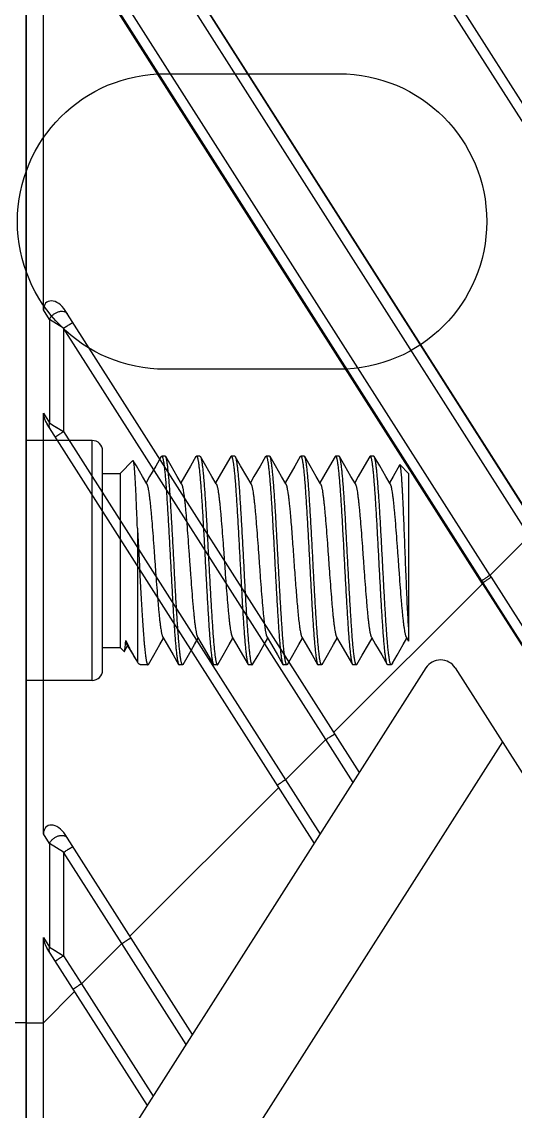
# Model space of a CAD drawing. Header units: millimetres. Extents: x 3299 to 14264, y 1863 to 5555.
# Drawn here: x 11373.75 to 11387.94, y 3146.71 to 3178.05 of the extents above; entities that cross this region are included whole.
import ezdxf

# ---------------------------------------------------------------- set-up
doc = ezdxf.new("R2010")
doc.units = ezdxf.units.MM
doc.layers.add('02___PRT_ALL_AXES', color=7, linetype='Continuous')

# ---------------------------------------------------------------- blocks, each defined once
blk = doc.blocks.new('ERTFHGJ')
at = {"color": 40, "linetype": 'Continuous', "true_color": 0xf8d731}
for p, q in [((8892.957, 3661.52), (8887.957, 3661.52)), ((8887.957, 3653.02), (8892.957, 3653.02))]:
    blk.add_line(p, q, dxfattribs=at)
for centre, start, end in [((8887.957, 3657.27), 90, 270), ((8892.957, 3657.27), 270, 90)]:
    blk.add_arc(centre, 4.25, start, end, dxfattribs=at)
blk = doc.blocks.new('ryfh')
at = {"xscale": -1}
blk.add_blockref('ERTFHGJ', (17197.083, 190.944), dxfattribs=at)
blk = doc.blocks.new('1111')
at = {"color": 7, "linetype": 'Continuous'}
for p, q in [((16002.781, 6714.134), (16002.781, 7051.634)), ((16602.781, 7051.634), (16602.781, 6714.134)), ((16003.381, 6796.953), (16036.269, 6745.33)), ((16003.858, 6796.739), (16021.527, 6769.005)), ((16017.501, 6763.81), (16003.885, 6785.181)), ((16004.125, 6784.771), (16017.483, 6763.803)), ((16003.858, 6784.609), (16017.216, 6763.641)), ((16003.28, 6770.094), (16003.28, 6782.168)), ((16015.907, 6762.216), (16003.365, 6781.903)), ((16003.858, 6781.701), (16016.12, 6762.454)), ((16003.621, 6781.541), (16015.882, 6762.294)), ((16003.455, 6769.819), (16003.28, 6770.094)), ((16012.368, 6756.79), (16003.903, 6770.078)), ((16003.455, 6769.819), (16003.455, 6766.842)), ((16003.858, 6769.567), (16003.455, 6769.819)), ((16011.398, 6757.732), (16003.858, 6769.567)), ((16003.858, 6769.567), (16003.858, 6766.589)), ((16003.28, 6767.116), (16003.455, 6766.842)), ((16003.28, 6755.019), (16003.28, 6767.116)), ((16003.381, 6766.803), (16011.064, 6754.743)), ((16003.455, 6766.842), (16003.553, 6766.78)), ((16003.553, 6766.78), (16003.858, 6766.589)), ((16003.553, 6766.78), (16003.615, 6766.741)), ((16003.615, 6766.741), (16003.687, 6766.696)), ((16003.687, 6766.696), (16003.769, 6766.645)), ((16003.769, 6766.645), (16003.858, 6766.589)), ((16003.858, 6766.589), (16010.239, 6756.573)), ((16604.681, 6759.434), (16604.681, 6766.334)), ((16604.981, 6759.734), (16604.981, 6766.034)), ((16605.854, 6765.757), (16605.481, 6765.384)), ((16605.864, 6765.753), (16605.854, 6765.757)), ((16605.951, 6765.603), (16605.864, 6765.753)), ((16606.666, 6765.871), (16606.508, 6765.598)), ((16606.666, 6765.871), (16606.681, 6765.884)), ((16606.781, 6765.884), (16606.681, 6765.884)), ((16606.796, 6765.871), (16606.781, 6765.884)), ((16606.951, 6765.603), (16606.796, 6765.871)), ((16607.666, 6765.871), (16607.508, 6765.598)), ((16607.666, 6765.871), (16607.681, 6765.884)), ((16607.781, 6765.884), (16607.681, 6765.884)), ((16607.781, 6765.884), (16607.796, 6765.871)), ((16607.951, 6765.603), (16607.796, 6765.871)), ((16608.666, 6765.871), (16608.508, 6765.598)), ((16608.666, 6765.871), (16608.681, 6765.884)), ((16608.781, 6765.884), (16608.681, 6765.884)), ((16608.781, 6765.884), (16608.796, 6765.871)), ((16608.951, 6765.603), (16608.796, 6765.871)), ((16609.666, 6765.871), (16609.508, 6765.598)), ((16609.666, 6765.871), (16609.681, 6765.884)), ((16609.781, 6765.884), (16609.681, 6765.884)), ((16609.796, 6765.871), (16609.781, 6765.884)), ((16609.951, 6765.603), (16609.796, 6765.871)), ((16610.666, 6765.871), (16610.508, 6765.598)), ((16610.666, 6765.871), (16610.681, 6765.884)), ((16610.781, 6765.884), (16610.681, 6765.884)), ((16610.796, 6765.871), (16610.781, 6765.884)), ((16610.951, 6765.603), (16610.796, 6765.871)), ((16611.666, 6765.871), (16611.508, 6765.598)), ((16611.666, 6765.871), (16611.681, 6765.884)), ((16611.781, 6765.884), (16611.681, 6765.884)), ((16611.796, 6765.871), (16611.781, 6765.884)), ((16611.951, 6765.603), (16611.796, 6765.871)), ((16612.666, 6765.871), (16612.508, 6765.598)), ((16612.666, 6765.871), (16612.681, 6765.884)), ((16612.781, 6765.884), (16612.681, 6765.884)), ((16612.796, 6765.871), (16612.781, 6765.884)), ((16612.951, 6765.603), (16612.796, 6765.871)), ((16613.525, 6765.626), (16613.334, 6765.298)), ((16613.781, 6765.384), (16613.535, 6765.63)), ((16605.481, 6765.384), (16605.481, 6760.384)), ((16606.125, 6765.303), (16605.951, 6765.603)), ((16606.251, 6765.087), (16606.125, 6765.303)), ((16606.334, 6765.298), (16606.231, 6765.121)), ((16606.508, 6765.598), (16606.334, 6765.298)), ((16607.125, 6765.303), (16606.951, 6765.603)), ((16607.251, 6765.087), (16607.125, 6765.303)), ((16607.334, 6765.298), (16607.231, 6765.121)), ((16607.508, 6765.598), (16607.334, 6765.298)), ((16608.125, 6765.303), (16607.951, 6765.603)), ((16608.251, 6765.087), (16608.125, 6765.303)), ((16608.334, 6765.298), (16608.231, 6765.121)), ((16608.508, 6765.598), (16608.334, 6765.298)), ((16609.125, 6765.303), (16608.951, 6765.603)), ((16609.251, 6765.087), (16609.125, 6765.303)), ((16609.334, 6765.298), (16609.231, 6765.121)), ((16609.508, 6765.598), (16609.334, 6765.298)), ((16610.125, 6765.303), (16609.951, 6765.603)), ((16610.251, 6765.087), (16610.125, 6765.303)), ((16610.334, 6765.298), (16610.231, 6765.121)), ((16610.508, 6765.598), (16610.334, 6765.298)), ((16611.125, 6765.303), (16610.951, 6765.603)), ((16611.251, 6765.087), (16611.125, 6765.303)), ((16611.334, 6765.298), (16611.231, 6765.121)), ((16611.508, 6765.598), (16611.334, 6765.298)), ((16612.125, 6765.303), (16611.951, 6765.603)), ((16612.251, 6765.087), (16612.125, 6765.303)), ((16612.334, 6765.298), (16612.231, 6765.121)), ((16612.508, 6765.598), (16612.334, 6765.298)), ((16613.125, 6765.303), (16612.951, 6765.603)), ((16613.251, 6765.087), (16613.125, 6765.303)), ((16613.334, 6765.298), (16613.231, 6765.121)), ((16613.781, 6765.384), (16613.781, 6760.56)), ((16605.981, 6763.811), (16605.981, 6759.958)), ((16016.12, 6762.454), (16017.252, 6763.586)), ((16011.634, 6757.943), (16015.907, 6762.216)), ((16015.882, 6762.294), (16015.918, 6762.239)), ((16015.918, 6762.239), (16015.907, 6762.216)), ((16015.907, 6762.216), (16031.514, 6737.718)), ((16015.918, 6762.239), (16019.571, 6756.504)), ((16015.918, 6762.239), (16031.534, 6737.726)), ((16016.12, 6762.454), (16016.155, 6762.399)), ((16016.155, 6762.399), (16031.443, 6738.405)), ((16016.155, 6762.399), (16019.743, 6756.768)), ((16606.625, 6760.464), (16606.731, 6760.646)), ((16606.711, 6760.68), (16606.834, 6760.469)), ((16607.625, 6760.464), (16607.731, 6760.646)), ((16607.711, 6760.68), (16607.834, 6760.469)), ((16608.625, 6760.464), (16608.731, 6760.646)), ((16608.711, 6760.68), (16608.834, 6760.469)), ((16609.625, 6760.464), (16609.731, 6760.646)), ((16609.711, 6760.68), (16609.834, 6760.469)), ((16610.625, 6760.464), (16610.731, 6760.646)), ((16610.711, 6760.68), (16610.834, 6760.469)), ((16611.625, 6760.464), (16611.731, 6760.646)), ((16611.711, 6760.68), (16611.834, 6760.469)), ((16612.625, 6760.464), (16612.731, 6760.646)), ((16612.711, 6760.68), (16612.834, 6760.469)), ((16613.625, 6760.464), (16613.731, 6760.646)), ((16613.711, 6760.68), (16613.781, 6760.56)), ((16605.598, 6760.266), (16605.481, 6760.384)), ((16605.607, 6760.27), (16605.662, 6760.363)), ((16605.662, 6760.363), (16605.698, 6760.426)), ((16605.682, 6760.453), (16605.807, 6760.246)), ((16606.451, 6760.164), (16606.625, 6760.464)), ((16606.834, 6760.469), (16607.008, 6760.169)), ((16607.451, 6760.164), (16607.625, 6760.464)), ((16607.834, 6760.469), (16608.008, 6760.169)), ((16608.451, 6760.164), (16608.625, 6760.464)), ((16608.834, 6760.469), (16609.008, 6760.169)), ((16609.451, 6760.164), (16609.625, 6760.464)), ((16609.834, 6760.469), (16610.008, 6760.169)), ((16610.451, 6760.164), (16610.625, 6760.464)), ((16610.834, 6760.469), (16611.008, 6760.169)), ((16611.451, 6760.164), (16611.625, 6760.464)), ((16611.834, 6760.469), (16612.008, 6760.169)), ((16612.451, 6760.164), (16612.625, 6760.464)), ((16612.834, 6760.469), (16613.008, 6760.169)), ((16613.451, 6760.164), (16613.625, 6760.464)), ((16605.598, 6760.266), (16605.607, 6760.27)), ((16605.807, 6760.246), (16605.933, 6760.036)), ((16605.933, 6760.036), (16605.981, 6759.958)), ((16606.296, 6759.896), (16606.451, 6760.164)), ((16607.008, 6760.169), (16607.166, 6759.896)), ((16607.296, 6759.896), (16607.451, 6760.164)), ((16608.008, 6760.169), (16608.166, 6759.896)), ((16608.296, 6759.896), (16608.451, 6760.164)), ((16609.008, 6760.169), (16609.166, 6759.896)), ((16609.296, 6759.896), (16609.451, 6760.164)), ((16610.008, 6760.169), (16610.166, 6759.896)), ((16610.296, 6759.896), (16610.451, 6760.164)), ((16611.008, 6760.169), (16611.166, 6759.896)), ((16611.296, 6759.896), (16611.451, 6760.164)), ((16612.008, 6760.169), (16612.166, 6759.896)), ((16612.296, 6759.896), (16612.451, 6760.164)), ((16613.008, 6760.169), (16613.166, 6759.896)), ((16613.316, 6759.931), (16613.451, 6760.164)), ((16014.281, 6759.792), (16005.058, 6745.316)), ((16015.124, 6759.792), (16035.281, 6728.153)), ((16606.281, 6759.884), (16606.296, 6759.896)), ((16607.166, 6759.896), (16607.181, 6759.884)), ((16607.281, 6759.884), (16607.181, 6759.884)), ((16607.296, 6759.896), (16607.281, 6759.884)), ((16608.166, 6759.896), (16608.181, 6759.884)), ((16608.281, 6759.884), (16608.181, 6759.884)), ((16608.296, 6759.896), (16608.281, 6759.884)), ((16609.166, 6759.896), (16609.181, 6759.884)), ((16609.281, 6759.884), (16609.181, 6759.884)), ((16609.296, 6759.896), (16609.281, 6759.884)), ((16610.166, 6759.896), (16610.181, 6759.884)), ((16610.281, 6759.884), (16610.181, 6759.884)), ((16610.296, 6759.896), (16610.281, 6759.884)), ((16611.166, 6759.896), (16611.181, 6759.884)), ((16611.281, 6759.884), (16611.181, 6759.884)), ((16611.296, 6759.896), (16611.281, 6759.884)), ((16612.166, 6759.896), (16612.181, 6759.884)), ((16612.281, 6759.884), (16612.181, 6759.884)), ((16612.296, 6759.896), (16612.281, 6759.884)), ((16613.181, 6759.884), (16613.166, 6759.896)), ((16613.316, 6759.931), (16613.281, 6759.884)), ((16016.481, 6757.663), (16006.977, 6742.745)), ((16010.239, 6756.573), (16011.398, 6757.732)), ((16012.183, 6756.499), (16011.398, 6757.732)), ((16010.239, 6756.573), (16011.234, 6755.01)), ((16005.767, 6752.076), (16010.041, 6756.349)), ((16003.455, 6754.744), (16003.28, 6755.019)), ((16007.566, 6749.252), (16003.903, 6755.003)), ((16003.455, 6754.744), (16003.455, 6751.766)), ((16003.858, 6754.491), (16003.455, 6754.744)), ((16005.531, 6751.865), (16003.858, 6754.491)), ((16003.858, 6754.491), (16003.858, 6751.513)), ((16003.28, 6752.041), (16003.455, 6751.766)), ((16003.28, 6749.589), (16003.28, 6752.041)), ((16004.372, 6750.706), (16005.531, 6751.865)), ((16007.381, 6748.962), (16005.531, 6751.865)), ((16003.381, 6751.727), (16006.262, 6747.205)), ((16003.455, 6751.766), (16003.553, 6751.705)), ((16003.553, 6751.705), (16003.858, 6751.513)), ((16003.553, 6751.705), (16003.615, 6751.666)), ((16003.615, 6751.666), (16003.687, 6751.621)), ((16003.687, 6751.621), (16003.769, 6751.569)), ((16003.769, 6751.569), (16003.858, 6751.513)), ((16003.858, 6751.513), (16004.372, 6750.706)), ((16004.372, 6750.706), (16006.433, 6747.473)), ((16003.28, 6749.589), (16004.174, 6750.483)), ((16002.781, 6749.589), (16003.28, 6749.589)), ((16003.286, 6739.934), (16003.28, 6749.589)), ((16602.781, 6749.589), (16602.282, 6749.589))]:
    blk.add_line(p, q, dxfattribs=at)
for centre, radius, start, end in [((16604.681, 6766.034), 0.3, 0, 90), ((16014.703, 6759.524), 0.5, 32.5, 147.5), ((16604.681, 6759.734), 0.3, 270, 0)]:
    blk.add_arc(centre, radius, start, end, dxfattribs=at)
for centre, start_param, end_param in [((16003.642, 6769.929), -1.624536, 0.752228), ((16003.642, 6766.951), 0.752228, 1.517057), ((16003.642, 6754.854), -1.624536, 0.752228), ((16003.642, 6751.876), 0.752228, 1.517057)]:
    blk.add_ellipse(centre, major_axis=(-0.264, 0.384), ratio=0.642651, start_param=start_param, end_param=end_param, dxfattribs=at)
for points, knots in [([(16003.455, 6769.819), (16003.466, 6769.844), (16003.494, 6769.891), (16003.553, 6769.953), (16003.625, 6770.003), (16003.692, 6770.032), (16003.747, 6770.047), (16003.799, 6770.054), (16003.849, 6770.052), (16003.894, 6770.038), (16003.923, 6770.024), (16003.947, 6770.005), (16003.96, 6769.989), (16003.965, 6769.981)], [0, 0, 0, 0, 0.126758, 0.264209, 0.406553, 0.546898, 0.614349, 0.679007, 0.797934, 0.852288, 0.903522, 0.952419, 1, 1, 1, 1]), ([(16003.858, 6769.567), (16003.875, 6769.577), (16003.908, 6769.599), (16003.95, 6769.624), (16003.982, 6769.644), (16004.004, 6769.658), (16004.025, 6769.671), (16004.044, 6769.683), (16004.062, 6769.693), (16004.078, 6769.703), (16004.092, 6769.711), (16004.103, 6769.717), (16004.111, 6769.721), (16004.117, 6769.724), (16004.12, 6769.726), (16004.122, 6769.727), (16004.124, 6769.728), (16004.125, 6769.728), (16004.126, 6769.728), (16004.126, 6769.728)], [0, 0, 0, 0, 0.192507, 0.378902, 0.467383, 0.551547, 0.630534, 0.703523, 0.769793, 0.828658, 0.879541, 0.921915, 0.955367, 0.968646, 0.979578, 0.988145, 0.994348, 0.998221, 1, 1, 1, 1]), ([(16003.455, 6766.842), (16003.449, 6766.827), (16003.44, 6766.799), (16003.436, 6766.756), (16003.441, 6766.715), (16003.452, 6766.691), (16003.459, 6766.68)], [0, 0, 0, 0, 0.277177, 0.533061, 0.771506, 1, 1, 1, 1]), ([(16003.858, 6766.589), (16003.842, 6766.579), (16003.811, 6766.559), (16003.766, 6766.529), (16003.731, 6766.506), (16003.705, 6766.489), (16003.688, 6766.477), (16003.673, 6766.467), (16003.659, 6766.457), (16003.647, 6766.449), (16003.637, 6766.442), (16003.631, 6766.437), (16003.626, 6766.434), (16003.624, 6766.432), (16003.622, 6766.43), (16003.621, 6766.429), (16003.62, 6766.428), (16003.62, 6766.428), (16003.62, 6766.427)], [0, 0, 0, 0, 0.196965, 0.385213, 0.557811, 0.636283, 0.708546, 0.773962, 0.831919, 0.88191, 0.923472, 0.956239, 0.969238, 0.979938, 0.988324, 0.994402, 0.99821, 1, 1, 1, 1]), ([(16605.981, 6763.811), (16605.976, 6763.941), (16605.967, 6764.191), (16605.955, 6764.497), (16605.945, 6764.726), (16605.938, 6764.883), (16605.931, 6765.029), (16605.923, 6765.164), (16605.916, 6765.286), (16605.909, 6765.395), (16605.902, 6765.491), (16605.894, 6765.573), (16605.888, 6765.631), (16605.883, 6765.671), (16605.879, 6765.695), (16605.875, 6765.715), (16605.872, 6765.731), (16605.869, 6765.743), (16605.866, 6765.749), (16605.865, 6765.752), (16605.864, 6765.753)], [0, 0, 0, 0, 0.200269, 0.385828, 0.471817, 0.552686, 0.62801, 0.697369, 0.760387, 0.816722, 0.866055, 0.908122, 0.942683, 0.957091, 0.969561, 0.980083, 0.988649, 0.99527, 0.997866, 1, 1, 1, 1]), ([(16606.681, 6765.884), (16606.682, 6765.884), (16606.685, 6765.883), (16606.689, 6765.88), (16606.693, 6765.876), (16606.697, 6765.87), (16606.7, 6765.862), (16606.704, 6765.853), (16606.708, 6765.842), (16606.713, 6765.824), (16606.72, 6765.797), (16606.727, 6765.76), (16606.735, 6765.716), (16606.742, 6765.666), (16606.75, 6765.61), (16606.757, 6765.547), (16606.765, 6765.479), (16606.775, 6765.376), (16606.788, 6765.233), (16606.803, 6765.047), (16606.818, 6764.84), (16606.833, 6764.616), (16606.848, 6764.376), (16606.863, 6764.123), (16606.878, 6763.858), (16606.899, 6763.489), (16606.924, 6763.019), (16606.954, 6762.456), (16606.979, 6761.993), (16606.999, 6761.635), (16607.014, 6761.382), (16607.029, 6761.143), (16607.044, 6760.919), (16607.059, 6760.713), (16607.075, 6760.527), (16607.089, 6760.363), (16607.102, 6760.24), (16607.113, 6760.153), (16607.12, 6760.097), (16607.128, 6760.048), (16607.136, 6760.004), (16607.143, 6759.968), (16607.15, 6759.938), (16607.157, 6759.917), (16607.162, 6759.904), (16607.165, 6759.899), (16607.166, 6759.896)], [0, 0, 0, 0, 0.000645, 0.001404, 0.002351, 0.003524, 0.004942, 0.006617, 0.008553, 0.010755, 0.015963, 0.022244, 0.029591, 0.037991, 0.047433, 0.057897, 0.069357, 0.081791, 0.109473, 0.140693, 0.175175, 0.212608, 0.252656, 0.294956, 0.339126, 0.384767, 0.478801, 0.573661, 0.66592, 0.710026, 0.752246, 0.792201, 0.829527, 0.863891, 0.894981, 0.922522, 0.946268, 0.956654, 0.966017, 0.974338, 0.981603, 0.987803, 0.992929, 0.996986, 0.99862, 1, 1, 1, 1]), ([(16607.281, 6759.884), (16607.28, 6759.884), (16607.277, 6759.884), (16607.273, 6759.887), (16607.269, 6759.892), (16607.266, 6759.898), (16607.262, 6759.905), (16607.258, 6759.915), (16607.254, 6759.926), (16607.249, 6759.944), (16607.242, 6759.97), (16607.235, 6760.008), (16607.227, 6760.051), (16607.22, 6760.101), (16607.212, 6760.157), (16607.205, 6760.22), (16607.197, 6760.288), (16607.187, 6760.391), (16607.174, 6760.534), (16607.159, 6760.721), (16607.144, 6760.927), (16607.129, 6761.151), (16607.114, 6761.391), (16607.099, 6761.645), (16607.084, 6761.909), (16607.063, 6762.278), (16607.038, 6762.748), (16607.008, 6763.311), (16606.983, 6763.775), (16606.963, 6764.132), (16606.948, 6764.385), (16606.933, 6764.625), (16606.918, 6764.848), (16606.903, 6765.054), (16606.888, 6765.24), (16606.873, 6765.405), (16606.86, 6765.528), (16606.849, 6765.614), (16606.842, 6765.67), (16606.834, 6765.72), (16606.827, 6765.763), (16606.819, 6765.799), (16606.812, 6765.829), (16606.805, 6765.85), (16606.8, 6765.863), (16606.797, 6765.869), (16606.796, 6765.871)], [0, 0, 0, 0, 0.000645, 0.001404, 0.002351, 0.003524, 0.004942, 0.006617, 0.008553, 0.010755, 0.015963, 0.022244, 0.029591, 0.037991, 0.047433, 0.057897, 0.069357, 0.081791, 0.109473, 0.140693, 0.175175, 0.212608, 0.252656, 0.294956, 0.339126, 0.384767, 0.478801, 0.573661, 0.66592, 0.710026, 0.752247, 0.792201, 0.829527, 0.863891, 0.894981, 0.922522, 0.946268, 0.956654, 0.966017, 0.974338, 0.981603, 0.987803, 0.992929, 0.996986, 0.99862, 1, 1, 1, 1]), ([(16607.681, 6765.884), (16607.682, 6765.884), (16607.685, 6765.883), (16607.689, 6765.88), (16607.693, 6765.876), (16607.697, 6765.87), (16607.7, 6765.862), (16607.704, 6765.853), (16607.708, 6765.842), (16607.713, 6765.824), (16607.72, 6765.797), (16607.727, 6765.76), (16607.735, 6765.716), (16607.742, 6765.666), (16607.75, 6765.61), (16607.757, 6765.547), (16607.765, 6765.479), (16607.775, 6765.376), (16607.788, 6765.233), (16607.803, 6765.047), (16607.818, 6764.84), (16607.833, 6764.616), (16607.848, 6764.376), (16607.863, 6764.123), (16607.878, 6763.858), (16607.899, 6763.489), (16607.924, 6763.019), (16607.954, 6762.456), (16607.979, 6761.993), (16607.999, 6761.635), (16608.014, 6761.382), (16608.029, 6761.143), (16608.044, 6760.919), (16608.059, 6760.713), (16608.075, 6760.527), (16608.089, 6760.363), (16608.102, 6760.24), (16608.113, 6760.153), (16608.12, 6760.097), (16608.128, 6760.048), (16608.136, 6760.004), (16608.143, 6759.968), (16608.15, 6759.938), (16608.157, 6759.917), (16608.162, 6759.904), (16608.165, 6759.899), (16608.166, 6759.896)], [0, 0, 0, 0, 0.000645, 0.001404, 0.002351, 0.003524, 0.004942, 0.006617, 0.008553, 0.010755, 0.015963, 0.022244, 0.029591, 0.037991, 0.047433, 0.057897, 0.069357, 0.081791, 0.109473, 0.140693, 0.175175, 0.212608, 0.252656, 0.294956, 0.339126, 0.384767, 0.478801, 0.573661, 0.66592, 0.710026, 0.752246, 0.792201, 0.829527, 0.863891, 0.894981, 0.922522, 0.946268, 0.956654, 0.966017, 0.974338, 0.981603, 0.987803, 0.992929, 0.996986, 0.99862, 1, 1, 1, 1]), ([(16607.796, 6765.871), (16607.797, 6765.869), (16607.8, 6765.863), (16607.805, 6765.85), (16607.812, 6765.829), (16607.819, 6765.799), (16607.827, 6765.763), (16607.834, 6765.72), (16607.842, 6765.67), (16607.849, 6765.614), (16607.86, 6765.528), (16607.873, 6765.405), (16607.888, 6765.24), (16607.903, 6765.054), (16607.918, 6764.848), (16607.933, 6764.625), (16607.948, 6764.385), (16607.963, 6764.132), (16607.983, 6763.775), (16608.008, 6763.311), (16608.038, 6762.748), (16608.063, 6762.278), (16608.084, 6761.909), (16608.099, 6761.645), (16608.114, 6761.391), (16608.129, 6761.151), (16608.144, 6760.927), (16608.159, 6760.721), (16608.174, 6760.534), (16608.187, 6760.391), (16608.197, 6760.288), (16608.205, 6760.22), (16608.212, 6760.157), (16608.22, 6760.101), (16608.227, 6760.051), (16608.235, 6760.008), (16608.242, 6759.97), (16608.249, 6759.944), (16608.254, 6759.926), (16608.258, 6759.915), (16608.262, 6759.905), (16608.266, 6759.898), (16608.269, 6759.892), (16608.273, 6759.887), (16608.277, 6759.884), (16608.28, 6759.884), (16608.281, 6759.884)], [0, 0, 0, 0, 0.00138, 0.003014, 0.007071, 0.012197, 0.018397, 0.025662, 0.033983, 0.043346, 0.053732, 0.077478, 0.105019, 0.136109, 0.170473, 0.207799, 0.247753, 0.289974, 0.33408, 0.426339, 0.521199, 0.615233, 0.660874, 0.705044, 0.747344, 0.787392, 0.824825, 0.859307, 0.890527, 0.918209, 0.930643, 0.942103, 0.952567, 0.962009, 0.970409, 0.977756, 0.984037, 0.989245, 0.991447, 0.993383, 0.995058, 0.996476, 0.997649, 0.998596, 0.999355, 1, 1, 1, 1]), ([(16608.681, 6765.884), (16608.682, 6765.884), (16608.685, 6765.883), (16608.689, 6765.88), (16608.693, 6765.876), (16608.697, 6765.87), (16608.7, 6765.862), (16608.704, 6765.853), (16608.708, 6765.842), (16608.713, 6765.824), (16608.72, 6765.797), (16608.727, 6765.76), (16608.735, 6765.716), (16608.742, 6765.666), (16608.75, 6765.61), (16608.757, 6765.547), (16608.765, 6765.479), (16608.775, 6765.376), (16608.788, 6765.233), (16608.803, 6765.047), (16608.818, 6764.84), (16608.833, 6764.616), (16608.848, 6764.376), (16608.863, 6764.123), (16608.878, 6763.858), (16608.899, 6763.489), (16608.924, 6763.019), (16608.954, 6762.456), (16608.979, 6761.993), (16608.999, 6761.635), (16609.014, 6761.382), (16609.029, 6761.143), (16609.044, 6760.919), (16609.059, 6760.713), (16609.075, 6760.527), (16609.089, 6760.363), (16609.102, 6760.24), (16609.113, 6760.153), (16609.12, 6760.097), (16609.128, 6760.048), (16609.136, 6760.004), (16609.143, 6759.968), (16609.15, 6759.938), (16609.157, 6759.917), (16609.162, 6759.904), (16609.165, 6759.899), (16609.166, 6759.896)], [0, 0, 0, 0, 0.000645, 0.001404, 0.002351, 0.003524, 0.004942, 0.006617, 0.008553, 0.010755, 0.015963, 0.022244, 0.029591, 0.037991, 0.047433, 0.057897, 0.069357, 0.081791, 0.109473, 0.140693, 0.175175, 0.212608, 0.252656, 0.294956, 0.339126, 0.384767, 0.478801, 0.573661, 0.66592, 0.710026, 0.752246, 0.792201, 0.829527, 0.863891, 0.894981, 0.922522, 0.946268, 0.956654, 0.966017, 0.974338, 0.981603, 0.987803, 0.992929, 0.996986, 0.99862, 1, 1, 1, 1]), ([(16608.796, 6765.871), (16608.797, 6765.869), (16608.8, 6765.863), (16608.805, 6765.85), (16608.812, 6765.829), (16608.819, 6765.799), (16608.827, 6765.763), (16608.834, 6765.72), (16608.842, 6765.67), (16608.849, 6765.614), (16608.86, 6765.528), (16608.873, 6765.405), (16608.888, 6765.24), (16608.903, 6765.054), (16608.918, 6764.848), (16608.933, 6764.625), (16608.948, 6764.385), (16608.963, 6764.132), (16608.983, 6763.775), (16609.008, 6763.311), (16609.038, 6762.748), (16609.063, 6762.278), (16609.084, 6761.909), (16609.099, 6761.645), (16609.114, 6761.391), (16609.129, 6761.151), (16609.144, 6760.927), (16609.159, 6760.721), (16609.174, 6760.534), (16609.187, 6760.391), (16609.197, 6760.288), (16609.205, 6760.22), (16609.212, 6760.157), (16609.22, 6760.101), (16609.227, 6760.051), (16609.235, 6760.008), (16609.242, 6759.97), (16609.249, 6759.944), (16609.254, 6759.926), (16609.258, 6759.915), (16609.262, 6759.905), (16609.266, 6759.898), (16609.269, 6759.892), (16609.273, 6759.887), (16609.277, 6759.884), (16609.28, 6759.884), (16609.281, 6759.884)], [0, 0, 0, 0, 0.00138, 0.003014, 0.007071, 0.012197, 0.018397, 0.025662, 0.033983, 0.043346, 0.053732, 0.077478, 0.105019, 0.136109, 0.170473, 0.207799, 0.247753, 0.289974, 0.33408, 0.426339, 0.521199, 0.615233, 0.660874, 0.705044, 0.747344, 0.787392, 0.824825, 0.859307, 0.890527, 0.918209, 0.930643, 0.942103, 0.952567, 0.962009, 0.970409, 0.977756, 0.984037, 0.989245, 0.991447, 0.993383, 0.995058, 0.996476, 0.997649, 0.998596, 0.999355, 1, 1, 1, 1]), ([(16609.681, 6765.884), (16609.682, 6765.884), (16609.685, 6765.883), (16609.689, 6765.88), (16609.693, 6765.876), (16609.697, 6765.87), (16609.7, 6765.862), (16609.704, 6765.853), (16609.708, 6765.842), (16609.713, 6765.824), (16609.72, 6765.797), (16609.727, 6765.76), (16609.735, 6765.716), (16609.742, 6765.666), (16609.75, 6765.61), (16609.757, 6765.547), (16609.765, 6765.479), (16609.775, 6765.376), (16609.788, 6765.233), (16609.803, 6765.047), (16609.818, 6764.84), (16609.833, 6764.616), (16609.848, 6764.376), (16609.863, 6764.123), (16609.878, 6763.858), (16609.899, 6763.489), (16609.924, 6763.019), (16609.954, 6762.456), (16609.979, 6761.993), (16609.999, 6761.635), (16610.014, 6761.382), (16610.029, 6761.143), (16610.044, 6760.919), (16610.059, 6760.713), (16610.075, 6760.527), (16610.089, 6760.363), (16610.102, 6760.24), (16610.113, 6760.153), (16610.12, 6760.097), (16610.128, 6760.048), (16610.136, 6760.004), (16610.143, 6759.968), (16610.15, 6759.938), (16610.157, 6759.917), (16610.162, 6759.904), (16610.165, 6759.899), (16610.166, 6759.896)], [0, 0, 0, 0, 0.000645, 0.001404, 0.002351, 0.003524, 0.004942, 0.006617, 0.008553, 0.010755, 0.015963, 0.022244, 0.029591, 0.037991, 0.047433, 0.057897, 0.069357, 0.081791, 0.109473, 0.140693, 0.175175, 0.212608, 0.252656, 0.294956, 0.339126, 0.384767, 0.478801, 0.573661, 0.66592, 0.710026, 0.752246, 0.792201, 0.829527, 0.863891, 0.894981, 0.922522, 0.946268, 0.956654, 0.966017, 0.974338, 0.981603, 0.987803, 0.992929, 0.996986, 0.99862, 1, 1, 1, 1]), ([(16610.281, 6759.884), (16610.28, 6759.884), (16610.277, 6759.884), (16610.273, 6759.887), (16610.269, 6759.892), (16610.266, 6759.898), (16610.262, 6759.905), (16610.258, 6759.915), (16610.254, 6759.926), (16610.249, 6759.944), (16610.242, 6759.97), (16610.235, 6760.008), (16610.227, 6760.051), (16610.22, 6760.101), (16610.212, 6760.157), (16610.205, 6760.22), (16610.197, 6760.288), (16610.187, 6760.391), (16610.174, 6760.534), (16610.159, 6760.721), (16610.144, 6760.927), (16610.129, 6761.151), (16610.114, 6761.391), (16610.099, 6761.645), (16610.084, 6761.909), (16610.063, 6762.278), (16610.038, 6762.748), (16610.008, 6763.311), (16609.983, 6763.775), (16609.963, 6764.132), (16609.948, 6764.385), (16609.933, 6764.625), (16609.918, 6764.848), (16609.903, 6765.054), (16609.888, 6765.24), (16609.873, 6765.405), (16609.86, 6765.528), (16609.849, 6765.614), (16609.842, 6765.67), (16609.834, 6765.72), (16609.827, 6765.763), (16609.819, 6765.799), (16609.812, 6765.829), (16609.805, 6765.85), (16609.8, 6765.863), (16609.797, 6765.869), (16609.796, 6765.871)], [0, 0, 0, 0, 0.000645, 0.001404, 0.002351, 0.003524, 0.004942, 0.006617, 0.008553, 0.010755, 0.015963, 0.022244, 0.029591, 0.037991, 0.047433, 0.057897, 0.069357, 0.081791, 0.109473, 0.140693, 0.175175, 0.212608, 0.252656, 0.294956, 0.339126, 0.384767, 0.478801, 0.573661, 0.66592, 0.710026, 0.752247, 0.792201, 0.829527, 0.863891, 0.894981, 0.922522, 0.946268, 0.956654, 0.966017, 0.974338, 0.981603, 0.987803, 0.992929, 0.996986, 0.99862, 1, 1, 1, 1]), ([(16610.681, 6765.884), (16610.682, 6765.884), (16610.685, 6765.883), (16610.689, 6765.88), (16610.693, 6765.876), (16610.697, 6765.87), (16610.7, 6765.862), (16610.704, 6765.853), (16610.708, 6765.842), (16610.713, 6765.824), (16610.72, 6765.797), (16610.727, 6765.76), (16610.735, 6765.716), (16610.742, 6765.666), (16610.75, 6765.61), (16610.757, 6765.547), (16610.765, 6765.479), (16610.775, 6765.376), (16610.788, 6765.233), (16610.803, 6765.047), (16610.818, 6764.84), (16610.833, 6764.616), (16610.848, 6764.376), (16610.863, 6764.123), (16610.878, 6763.858), (16610.899, 6763.489), (16610.924, 6763.019), (16610.954, 6762.456), (16610.979, 6761.993), (16610.999, 6761.635), (16611.014, 6761.382), (16611.029, 6761.143), (16611.044, 6760.919), (16611.059, 6760.713), (16611.075, 6760.527), (16611.089, 6760.363), (16611.102, 6760.24), (16611.113, 6760.153), (16611.12, 6760.097), (16611.128, 6760.048), (16611.136, 6760.004), (16611.143, 6759.968), (16611.15, 6759.938), (16611.157, 6759.917), (16611.162, 6759.904), (16611.165, 6759.899), (16611.166, 6759.896)], [0, 0, 0, 0, 0.000645, 0.001404, 0.002351, 0.003524, 0.004942, 0.006617, 0.008553, 0.010755, 0.015963, 0.022244, 0.029591, 0.037991, 0.047433, 0.057897, 0.069357, 0.081791, 0.109473, 0.140693, 0.175175, 0.212608, 0.252656, 0.294956, 0.339126, 0.384767, 0.478801, 0.573661, 0.66592, 0.710026, 0.752246, 0.792201, 0.829527, 0.863891, 0.894981, 0.922522, 0.946268, 0.956654, 0.966017, 0.974338, 0.981603, 0.987803, 0.992929, 0.996986, 0.99862, 1, 1, 1, 1]), ([(16611.281, 6759.884), (16611.28, 6759.884), (16611.277, 6759.884), (16611.273, 6759.887), (16611.269, 6759.892), (16611.266, 6759.898), (16611.262, 6759.905), (16611.258, 6759.915), (16611.254, 6759.926), (16611.249, 6759.944), (16611.242, 6759.97), (16611.235, 6760.008), (16611.227, 6760.051), (16611.22, 6760.101), (16611.212, 6760.157), (16611.205, 6760.22), (16611.197, 6760.288), (16611.187, 6760.391), (16611.174, 6760.534), (16611.159, 6760.721), (16611.144, 6760.927), (16611.129, 6761.151), (16611.114, 6761.391), (16611.099, 6761.645), (16611.084, 6761.909), (16611.063, 6762.278), (16611.038, 6762.748), (16611.008, 6763.311), (16610.983, 6763.775), (16610.963, 6764.132), (16610.948, 6764.385), (16610.933, 6764.625), (16610.918, 6764.848), (16610.903, 6765.054), (16610.888, 6765.24), (16610.873, 6765.405), (16610.86, 6765.528), (16610.849, 6765.614), (16610.842, 6765.67), (16610.834, 6765.72), (16610.827, 6765.763), (16610.819, 6765.799), (16610.812, 6765.829), (16610.805, 6765.85), (16610.8, 6765.863), (16610.797, 6765.869), (16610.796, 6765.871)], [0, 0, 0, 0, 0.000645, 0.001404, 0.002351, 0.003524, 0.004942, 0.006617, 0.008553, 0.010755, 0.015963, 0.022244, 0.029591, 0.037991, 0.047433, 0.057897, 0.069357, 0.081791, 0.109473, 0.140693, 0.175175, 0.212608, 0.252656, 0.294956, 0.339126, 0.384767, 0.478801, 0.573661, 0.66592, 0.710026, 0.752247, 0.792201, 0.829527, 0.863891, 0.894981, 0.922522, 0.946268, 0.956654, 0.966017, 0.974338, 0.981603, 0.987803, 0.992929, 0.996986, 0.99862, 1, 1, 1, 1]), ([(16611.681, 6765.884), (16611.682, 6765.884), (16611.685, 6765.883), (16611.689, 6765.88), (16611.693, 6765.876), (16611.697, 6765.87), (16611.7, 6765.862), (16611.704, 6765.853), (16611.708, 6765.842), (16611.713, 6765.824), (16611.72, 6765.797), (16611.727, 6765.76), (16611.735, 6765.716), (16611.742, 6765.666), (16611.75, 6765.61), (16611.757, 6765.547), (16611.765, 6765.479), (16611.775, 6765.376), (16611.788, 6765.233), (16611.803, 6765.047), (16611.818, 6764.84), (16611.833, 6764.616), (16611.848, 6764.376), (16611.863, 6764.123), (16611.878, 6763.858), (16611.899, 6763.489), (16611.924, 6763.019), (16611.954, 6762.456), (16611.979, 6761.993), (16611.999, 6761.635), (16612.014, 6761.382), (16612.029, 6761.143), (16612.044, 6760.919), (16612.059, 6760.713), (16612.075, 6760.527), (16612.089, 6760.363), (16612.102, 6760.24), (16612.113, 6760.153), (16612.12, 6760.097), (16612.128, 6760.048), (16612.136, 6760.004), (16612.143, 6759.968), (16612.15, 6759.938), (16612.157, 6759.917), (16612.162, 6759.904), (16612.165, 6759.899), (16612.166, 6759.896)], [0, 0, 0, 0, 0.000645, 0.001404, 0.002351, 0.003524, 0.004942, 0.006617, 0.008553, 0.010755, 0.015963, 0.022244, 0.029591, 0.037991, 0.047433, 0.057897, 0.069357, 0.081791, 0.109473, 0.140693, 0.175175, 0.212608, 0.252656, 0.294956, 0.339126, 0.384767, 0.478801, 0.573661, 0.66592, 0.710026, 0.752246, 0.792201, 0.829527, 0.863891, 0.894981, 0.922522, 0.946268, 0.956654, 0.966017, 0.974338, 0.981603, 0.987803, 0.992929, 0.996986, 0.99862, 1, 1, 1, 1]), ([(16612.281, 6759.884), (16612.28, 6759.884), (16612.277, 6759.884), (16612.273, 6759.887), (16612.269, 6759.892), (16612.266, 6759.898), (16612.262, 6759.905), (16612.258, 6759.915), (16612.254, 6759.926), (16612.249, 6759.944), (16612.242, 6759.97), (16612.235, 6760.008), (16612.227, 6760.051), (16612.22, 6760.101), (16612.212, 6760.157), (16612.205, 6760.22), (16612.197, 6760.288), (16612.187, 6760.391), (16612.174, 6760.534), (16612.159, 6760.721), (16612.144, 6760.927), (16612.129, 6761.151), (16612.114, 6761.391), (16612.099, 6761.645), (16612.084, 6761.909), (16612.063, 6762.278), (16612.038, 6762.748), (16612.008, 6763.311), (16611.983, 6763.775), (16611.963, 6764.132), (16611.948, 6764.385), (16611.933, 6764.625), (16611.918, 6764.848), (16611.903, 6765.054), (16611.888, 6765.24), (16611.873, 6765.405), (16611.86, 6765.528), (16611.849, 6765.614), (16611.842, 6765.67), (16611.834, 6765.72), (16611.827, 6765.763), (16611.819, 6765.799), (16611.812, 6765.829), (16611.805, 6765.85), (16611.8, 6765.863), (16611.797, 6765.869), (16611.796, 6765.871)], [0, 0, 0, 0, 0.000645, 0.001404, 0.002351, 0.003524, 0.004942, 0.006617, 0.008553, 0.010755, 0.015963, 0.022244, 0.029591, 0.037991, 0.047433, 0.057897, 0.069357, 0.081791, 0.109473, 0.140693, 0.175175, 0.212608, 0.252656, 0.294956, 0.339126, 0.384767, 0.478801, 0.573661, 0.66592, 0.710026, 0.752247, 0.792201, 0.829527, 0.863891, 0.894981, 0.922522, 0.946268, 0.956654, 0.966017, 0.974338, 0.981603, 0.987803, 0.992929, 0.996986, 0.99862, 1, 1, 1, 1]), ([(16613.155, 6759.924), (16613.152, 6759.933), (16613.147, 6759.953), (16613.139, 6759.985), (16613.132, 6760.024), (16613.125, 6760.069), (16613.117, 6760.12), (16613.107, 6760.199), (16613.094, 6760.313), (16613.08, 6760.467), (16613.065, 6760.641), (16613.05, 6760.835), (16613.036, 6761.046), (16613.021, 6761.273), (16613.001, 6761.602), (16612.976, 6762.037), (16612.947, 6762.577), (16612.918, 6763.128), (16612.894, 6763.585), (16612.874, 6763.942), (16612.859, 6764.197), (16612.844, 6764.441), (16612.83, 6764.672), (16612.815, 6764.887), (16612.8, 6765.084), (16612.786, 6765.263), (16612.773, 6765.399), (16612.763, 6765.498), (16612.755, 6765.563), (16612.748, 6765.623), (16612.741, 6765.676), (16612.733, 6765.724), (16612.726, 6765.766), (16612.719, 6765.801), (16612.712, 6765.826), (16612.707, 6765.844), (16612.703, 6765.854), (16612.7, 6765.863), (16612.696, 6765.87), (16612.693, 6765.876), (16612.689, 6765.88), (16612.685, 6765.883), (16612.682, 6765.884), (16612.681, 6765.884)], [0, 0, 0, 0, 0.004534, 0.010093, 0.016677, 0.024277, 0.032884, 0.042481, 0.064561, 0.090344, 0.11961, 0.152113, 0.187573, 0.225687, 0.266129, 0.352584, 0.443965, 0.537128, 0.628869, 0.673215, 0.71603, 0.756949, 0.795616, 0.831702, 0.864895, 0.894913, 0.9215, 0.933435, 0.944432, 0.954468, 0.963522, 0.971576, 0.97862, 0.984642, 0.989637, 0.99175, 0.993608, 0.995217, 0.996581, 0.997712, 0.998629, 0.999368, 1, 1, 1, 1]), ([(16613.258, 6759.914), (16613.256, 6759.922), (16613.25, 6759.938), (16613.243, 6759.967), (16613.236, 6760.002), (16613.229, 6760.042), (16613.222, 6760.089), (16613.212, 6760.162), (16613.199, 6760.267), (16613.185, 6760.409), (16613.171, 6760.572), (16613.156, 6760.754), (16613.142, 6760.954), (16613.128, 6761.169), (16613.108, 6761.483), (16613.084, 6761.9), (16613.055, 6762.422), (16613.027, 6762.96), (16612.999, 6763.494), (16612.975, 6763.93), (16612.955, 6764.265), (16612.941, 6764.5), (16612.926, 6764.722), (16612.912, 6764.928), (16612.898, 6765.118), (16612.883, 6765.289), (16612.869, 6765.441), (16612.855, 6765.571), (16612.842, 6765.666), (16612.832, 6765.731), (16612.825, 6765.77), (16612.818, 6765.804), (16612.811, 6765.832), (16612.805, 6765.851), (16612.8, 6765.864), (16612.797, 6765.869), (16612.796, 6765.871)], [0, 0, 0, 0, 0.003944, 0.008867, 0.014771, 0.02165, 0.029496, 0.038298, 0.0587, 0.082695, 0.1101, 0.140686, 0.174211, 0.210397, 0.24895, 0.33187, 0.420255, 0.511204, 0.60173, 0.688864, 0.730256, 0.769744, 0.807001, 0.841723, 0.873624, 0.902447, 0.927956, 0.949948, 0.968252, 0.975975, 0.982732, 0.988512, 0.99331, 0.997131, 0.998682, 1, 1, 1, 1]), ([(16613.535, 6765.63), (16613.534, 6765.63), (16613.533, 6765.631), (16613.532, 6765.632), (16613.531, 6765.632), (16613.53, 6765.632), (16613.528, 6765.631), (16613.526, 6765.629), (16613.525, 6765.628), (16613.525, 6765.626)], [0, 0, 0, 0, 0.126281, 0.234428, 0.332529, 0.431198, 0.540894, 0.66942, 1, 1, 1, 1]), ([(16613.781, 6760.971), (16613.775, 6761.061), (16613.764, 6761.255), (16613.748, 6761.565), (16613.732, 6761.911), (16613.717, 6762.283), (16613.701, 6762.672), (16613.686, 6763.069), (16613.671, 6763.463), (16613.655, 6763.847), (16613.64, 6764.21), (16613.627, 6764.497), (16613.617, 6764.71), (16613.609, 6764.855), (16613.602, 6764.99), (16613.594, 6765.113), (16613.587, 6765.224), (16613.58, 6765.323), (16613.572, 6765.408), (16613.566, 6765.471), (16613.561, 6765.514), (16613.557, 6765.541), (16613.553, 6765.565), (16613.55, 6765.585), (16613.546, 6765.602), (16613.543, 6765.614), (16613.539, 6765.623), (16613.537, 6765.628), (16613.535, 6765.629), (16613.535, 6765.63)], [0, 0, 0, 0, 0.057846, 0.125026, 0.199753, 0.280166, 0.364257, 0.449971, 0.535255, 0.618101, 0.696591, 0.768944, 0.80231, 0.833552, 0.8625, 0.889005, 0.912921, 0.934127, 0.952519, 0.968003, 0.974633, 0.980513, 0.985639, 0.990006, 0.993612, 0.996464, 0.998577, 0.99937, 1, 1, 1, 1]), ([(16606.251, 6765.087), (16606.253, 6765.083), (16606.259, 6765.072), (16606.266, 6765.052), (16606.273, 6765.029), (16606.28, 6765.001), (16606.287, 6764.969), (16606.297, 6764.917), (16606.309, 6764.843), (16606.324, 6764.741), (16606.338, 6764.625), (16606.352, 6764.494), (16606.366, 6764.35), (16606.381, 6764.194), (16606.4, 6763.966), (16606.424, 6763.661), (16606.453, 6763.279), (16606.481, 6762.884), (16606.509, 6762.488), (16606.538, 6762.106), (16606.562, 6761.801), (16606.581, 6761.573), (16606.596, 6761.417), (16606.61, 6761.273), (16606.624, 6761.143), (16606.638, 6761.026), (16606.653, 6760.925), (16606.665, 6760.85), (16606.675, 6760.799), (16606.682, 6760.767), (16606.689, 6760.739), (16606.696, 6760.715), (16606.703, 6760.696), (16606.709, 6760.685), (16606.711, 6760.68)], [0, 0, 0, 0, 0.003672, 0.008269, 0.013813, 0.020313, 0.02776, 0.036148, 0.05569, 0.078813, 0.105333, 0.13505, 0.167724, 0.203094, 0.240877, 0.322432, 0.409751, 0.5, 0.590249, 0.677567, 0.759123, 0.796906, 0.832275, 0.86495, 0.894667, 0.921187, 0.94431, 0.963852, 0.972239, 0.979688, 0.986187, 0.991731, 0.996328, 1, 1, 1, 1]), ([(16607.251, 6765.087), (16607.253, 6765.083), (16607.259, 6765.072), (16607.266, 6765.052), (16607.273, 6765.029), (16607.28, 6765.001), (16607.287, 6764.969), (16607.297, 6764.917), (16607.309, 6764.843), (16607.324, 6764.741), (16607.338, 6764.625), (16607.352, 6764.494), (16607.366, 6764.35), (16607.381, 6764.194), (16607.4, 6763.966), (16607.424, 6763.661), (16607.453, 6763.279), (16607.481, 6762.884), (16607.509, 6762.488), (16607.538, 6762.106), (16607.562, 6761.801), (16607.581, 6761.573), (16607.596, 6761.417), (16607.61, 6761.273), (16607.624, 6761.143), (16607.638, 6761.026), (16607.653, 6760.925), (16607.665, 6760.85), (16607.675, 6760.799), (16607.682, 6760.767), (16607.689, 6760.739), (16607.696, 6760.715), (16607.703, 6760.696), (16607.709, 6760.685), (16607.711, 6760.68)], [0, 0, 0, 0, 0.003673, 0.008273, 0.013818, 0.020314, 0.02776, 0.03615, 0.055694, 0.078813, 0.105337, 0.135051, 0.167727, 0.203097, 0.240878, 0.322433, 0.409752, 0.500001, 0.590249, 0.677568, 0.759124, 0.796904, 0.832276, 0.864949, 0.894666, 0.921188, 0.944307, 0.963854, 0.97224, 0.979685, 0.986183, 0.99173, 0.996329, 1, 1, 1, 1]), ([(16608.251, 6765.087), (16608.253, 6765.083), (16608.259, 6765.072), (16608.266, 6765.052), (16608.273, 6765.029), (16608.28, 6765.001), (16608.287, 6764.969), (16608.297, 6764.917), (16608.309, 6764.843), (16608.324, 6764.741), (16608.338, 6764.625), (16608.352, 6764.494), (16608.366, 6764.35), (16608.381, 6764.194), (16608.4, 6763.966), (16608.424, 6763.661), (16608.453, 6763.279), (16608.481, 6762.884), (16608.509, 6762.488), (16608.538, 6762.106), (16608.562, 6761.801), (16608.581, 6761.573), (16608.596, 6761.417), (16608.61, 6761.273), (16608.624, 6761.143), (16608.638, 6761.026), (16608.653, 6760.925), (16608.665, 6760.85), (16608.675, 6760.799), (16608.682, 6760.767), (16608.689, 6760.739), (16608.696, 6760.715), (16608.703, 6760.696), (16608.709, 6760.685), (16608.711, 6760.68)], [0, 0, 0, 0, 0.00367, 0.008269, 0.013816, 0.020314, 0.02776, 0.036146, 0.055692, 0.078812, 0.105333, 0.135051, 0.167723, 0.203095, 0.240876, 0.322432, 0.40975, 0.499999, 0.590248, 0.677567, 0.759122, 0.796904, 0.832273, 0.86495, 0.894664, 0.921187, 0.944307, 0.96385, 0.972239, 0.979687, 0.986183, 0.991727, 0.996327, 1, 1, 1, 1]), ([(16609.251, 6765.087), (16609.253, 6765.083), (16609.259, 6765.072), (16609.266, 6765.052), (16609.273, 6765.029), (16609.28, 6765.001), (16609.287, 6764.969), (16609.297, 6764.917), (16609.309, 6764.843), (16609.324, 6764.741), (16609.338, 6764.625), (16609.352, 6764.494), (16609.366, 6764.35), (16609.381, 6764.194), (16609.4, 6763.966), (16609.424, 6763.661), (16609.453, 6763.279), (16609.481, 6762.884), (16609.509, 6762.488), (16609.538, 6762.106), (16609.562, 6761.801), (16609.581, 6761.573), (16609.596, 6761.417), (16609.61, 6761.273), (16609.624, 6761.143), (16609.638, 6761.026), (16609.653, 6760.925), (16609.665, 6760.85), (16609.675, 6760.799), (16609.682, 6760.767), (16609.689, 6760.739), (16609.696, 6760.715), (16609.703, 6760.696), (16609.709, 6760.685), (16609.711, 6760.68)], [0, 0, 0, 0, 0.003673, 0.008271, 0.013814, 0.020312, 0.027761, 0.036149, 0.055691, 0.078813, 0.105334, 0.13505, 0.167726, 0.203094, 0.240878, 0.322432, 0.409751, 0.500001, 0.590249, 0.677568, 0.759123, 0.796906, 0.832276, 0.86495, 0.894668, 0.921187, 0.944309, 0.963853, 0.97224, 0.979687, 0.986186, 0.991732, 0.996329, 1, 1, 1, 1]), ([(16610.251, 6765.087), (16610.253, 6765.083), (16610.259, 6765.072), (16610.266, 6765.052), (16610.273, 6765.029), (16610.28, 6765.001), (16610.287, 6764.969), (16610.297, 6764.917), (16610.309, 6764.843), (16610.324, 6764.741), (16610.338, 6764.625), (16610.352, 6764.494), (16610.369, 6764.323), (16610.388, 6764.108), (16610.41, 6763.848), (16610.431, 6763.571), (16610.452, 6763.281), (16610.474, 6762.983), (16610.495, 6762.684), (16610.517, 6762.389), (16610.538, 6762.102), (16610.559, 6761.83), (16610.581, 6761.578), (16610.602, 6761.349), (16610.62, 6761.175), (16610.635, 6761.052), (16610.646, 6760.971), (16610.657, 6760.9), (16610.667, 6760.837), (16610.678, 6760.784), (16610.687, 6760.746), (16610.695, 6760.72), (16610.7, 6760.704), (16610.705, 6760.691), (16610.709, 6760.683), (16610.711, 6760.68)], [0, 0, 0, 0, 0.003672, 0.008272, 0.013818, 0.020315, 0.02776, 0.036148, 0.055695, 0.078812, 0.105336, 0.135051, 0.167725, 0.221704, 0.280764, 0.343829, 0.409751, 0.477322, 0.545308, 0.612465, 0.677566, 0.739422, 0.796902, 0.848965, 0.894663, 0.914867, 0.933182, 0.949532, 0.963851, 0.97608, 0.98618, 0.990429, 0.994144, 0.997331, 1, 1, 1, 1]), ([(16611.251, 6765.087), (16611.253, 6765.083), (16611.259, 6765.072), (16611.266, 6765.052), (16611.273, 6765.029), (16611.28, 6765.001), (16611.287, 6764.969), (16611.297, 6764.917), (16611.309, 6764.843), (16611.324, 6764.741), (16611.338, 6764.625), (16611.352, 6764.494), (16611.366, 6764.35), (16611.381, 6764.194), (16611.4, 6763.966), (16611.424, 6763.661), (16611.453, 6763.279), (16611.481, 6762.884), (16611.509, 6762.488), (16611.538, 6762.106), (16611.562, 6761.801), (16611.581, 6761.573), (16611.596, 6761.417), (16611.61, 6761.273), (16611.624, 6761.143), (16611.638, 6761.026), (16611.653, 6760.925), (16611.665, 6760.85), (16611.675, 6760.799), (16611.682, 6760.767), (16611.689, 6760.739), (16611.696, 6760.715), (16611.703, 6760.696), (16611.709, 6760.685), (16611.711, 6760.68)], [0, 0, 0, 0, 0.003671, 0.008268, 0.013814, 0.020313, 0.02776, 0.036147, 0.055691, 0.078813, 0.105332, 0.13505, 0.167724, 0.203094, 0.240877, 0.322432, 0.40975, 0.499999, 0.590249, 0.677567, 0.759122, 0.796905, 0.832274, 0.86495, 0.894665, 0.921187, 0.944309, 0.963851, 0.97224, 0.979688, 0.986186, 0.991729, 0.996327, 1, 1, 1, 1]), ([(16612.251, 6765.087), (16612.253, 6765.083), (16612.259, 6765.072), (16612.266, 6765.052), (16612.273, 6765.029), (16612.28, 6765.001), (16612.287, 6764.969), (16612.297, 6764.917), (16612.309, 6764.843), (16612.324, 6764.741), (16612.338, 6764.625), (16612.352, 6764.494), (16612.366, 6764.35), (16612.381, 6764.194), (16612.4, 6763.966), (16612.424, 6763.661), (16612.453, 6763.279), (16612.481, 6762.884), (16612.509, 6762.488), (16612.538, 6762.106), (16612.562, 6761.801), (16612.581, 6761.573), (16612.596, 6761.417), (16612.61, 6761.273), (16612.624, 6761.143), (16612.638, 6761.026), (16612.653, 6760.925), (16612.665, 6760.85), (16612.675, 6760.799), (16612.682, 6760.767), (16612.689, 6760.739), (16612.696, 6760.715), (16612.703, 6760.696), (16612.709, 6760.685), (16612.711, 6760.68)], [0, 0, 0, 0, 0.003674, 0.008272, 0.013816, 0.020313, 0.027761, 0.03615, 0.055693, 0.078813, 0.105336, 0.13505, 0.167727, 0.203096, 0.240878, 0.322433, 0.409752, 0.500001, 0.590249, 0.677568, 0.759124, 0.796905, 0.832277, 0.864949, 0.894667, 0.921188, 0.944308, 0.963854, 0.97224, 0.979686, 0.986185, 0.991732, 0.99633, 1, 1, 1, 1]), ([(16613.251, 6765.087), (16613.253, 6765.083), (16613.259, 6765.072), (16613.266, 6765.052), (16613.273, 6765.029), (16613.28, 6765.001), (16613.287, 6764.969), (16613.297, 6764.917), (16613.309, 6764.843), (16613.324, 6764.741), (16613.338, 6764.625), (16613.352, 6764.494), (16613.366, 6764.35), (16613.381, 6764.194), (16613.4, 6763.966), (16613.424, 6763.661), (16613.453, 6763.279), (16613.481, 6762.884), (16613.509, 6762.488), (16613.538, 6762.106), (16613.562, 6761.801), (16613.581, 6761.573), (16613.596, 6761.417), (16613.61, 6761.273), (16613.624, 6761.143), (16613.638, 6761.026), (16613.653, 6760.925), (16613.665, 6760.85), (16613.675, 6760.799), (16613.682, 6760.767), (16613.689, 6760.739), (16613.696, 6760.715), (16613.703, 6760.696), (16613.709, 6760.685), (16613.711, 6760.68)], [0, 0, 0, 0, 0.003671, 0.008271, 0.013817, 0.020315, 0.02776, 0.036147, 0.055694, 0.078812, 0.105335, 0.135051, 0.167724, 0.203096, 0.240876, 0.322432, 0.409751, 0.499999, 0.590248, 0.677567, 0.759123, 0.796903, 0.832274, 0.864949, 0.894663, 0.921187, 0.944306, 0.963851, 0.97224, 0.979685, 0.986181, 0.991726, 0.996326, 1, 1, 1, 1]), ([(16605.981, 6763.811), (16605.994, 6763.58), (16606.013, 6763.232), (16606.037, 6762.766), (16606.056, 6762.417), (16606.074, 6762.073), (16606.093, 6761.741), (16606.112, 6761.425), (16606.13, 6761.128), (16606.149, 6760.857), (16606.165, 6760.647), (16606.178, 6760.494), (16606.187, 6760.392), (16606.196, 6760.298), (16606.205, 6760.214), (16606.215, 6760.138), (16606.224, 6760.072), (16606.232, 6760.023), (16606.239, 6759.989), (16606.243, 6759.967), (16606.248, 6759.948), (16606.253, 6759.931), (16606.257, 6759.917), (16606.262, 6759.905), (16606.266, 6759.896), (16606.27, 6759.89), (16606.274, 6759.887), (16606.276, 6759.885), (16606.279, 6759.884), (16606.28, 6759.884), (16606.281, 6759.884)], [0, 0, 0, 0, 0.17543, 0.26499, 0.354131, 0.441638, 0.526287, 0.606913, 0.682401, 0.751712, 0.813894, 0.84204, 0.868091, 0.891963, 0.913575, 0.932851, 0.949736, 0.964179, 0.970471, 0.976139, 0.981182, 0.985601, 0.989401, 0.992588, 0.99518, 0.997209, 0.998036, 0.998758, 0.999401, 1, 1, 1, 1]), ([(16016.12, 6762.454), (16016.105, 6762.444), (16016.075, 6762.425), (16016.033, 6762.398), (16015.994, 6762.372), (16015.959, 6762.349), (16015.933, 6762.331), (16015.916, 6762.319), (16015.906, 6762.312), (16015.897, 6762.306), (16015.89, 6762.301), (16015.886, 6762.297), (16015.883, 6762.295), (16015.882, 6762.294)], [0, 0, 0, 0, 0.186782, 0.366131, 0.532175, 0.679595, 0.803609, 0.85556, 0.900224, 0.93725, 0.966352, 0.987305, 1, 1, 1, 1]), ([(16016.155, 6762.399), (16016.14, 6762.389), (16016.111, 6762.37), (16016.068, 6762.342), (16016.029, 6762.317), (16015.994, 6762.293), (16015.968, 6762.276), (16015.951, 6762.264), (16015.941, 6762.257), (16015.932, 6762.25), (16015.926, 6762.245), (16015.921, 6762.242), (16015.918, 6762.24), (16015.918, 6762.239)], [0, 0, 0, 0, 0.186782, 0.366132, 0.532176, 0.679598, 0.803612, 0.855563, 0.900227, 0.937253, 0.966355, 0.987307, 1, 1, 1, 1]), ([(16605.607, 6760.27), (16605.608, 6760.271), (16605.609, 6760.274), (16605.612, 6760.281), (16605.615, 6760.292), (16605.619, 6760.308), (16605.622, 6760.329), (16605.626, 6760.353), (16605.631, 6760.393), (16605.634, 6760.425), (16605.636, 6760.448)], [0, 0, 0, 0, 0.022635, 0.050376, 0.121678, 0.214479, 0.328862, 0.46476, 0.622047, 1, 1, 1, 1]), ([(16605.636, 6760.448), (16605.637, 6760.458), (16605.641, 6760.501), (16605.645, 6760.544), (16605.647, 6760.578)], [0, 0, 0, 0, 0.226631, 1, 1, 1, 1]), ([(16605.647, 6760.578), (16605.671, 6760.528), (16605.719, 6760.43), (16605.791, 6760.29), (16605.861, 6760.159), (16605.909, 6760.076), (16605.933, 6760.036)], [0, 0, 0, 0, 0.272775, 0.530851, 0.773413, 1, 1, 1, 1]), ([(16605.647, 6760.578), (16605.65, 6760.563), (16605.655, 6760.537), (16605.663, 6760.506), (16605.669, 6760.485), (16605.673, 6760.472), (16605.677, 6760.462), (16605.681, 6760.455), (16605.682, 6760.453)], [0, 0, 0, 0, 0.339001, 0.618991, 0.736586, 0.839182, 0.926873, 1, 1, 1, 1]), ([(16606.085, 6759.884), (16606.08, 6759.884), (16606.072, 6759.884), (16606.058, 6759.888), (16606.045, 6759.894), (16606.027, 6759.906), (16606.005, 6759.926), (16605.989, 6759.947), (16605.981, 6759.958)], [0, 0, 0, 0, 0.098432, 0.199996, 0.307521, 0.423348, 0.68653, 1, 1, 1, 1]), ([(16613.166, 6759.896), (16613.164, 6759.9), (16613.16, 6759.909), (16613.157, 6759.919), (16613.155, 6759.924)], [0, 0, 0, 0, 0.439393, 1, 1, 1, 1]), ([(16613.281, 6759.884), (16613.28, 6759.884), (16613.278, 6759.884), (16613.275, 6759.886), (16613.272, 6759.888), (16613.268, 6759.893), (16613.263, 6759.902), (16613.26, 6759.91), (16613.258, 6759.914)], [0, 0, 0, 0, 0.072323, 0.15229, 0.245629, 0.355976, 0.635328, 1, 1, 1, 1]), ([(16011.398, 6757.732), (16011.415, 6757.743), (16011.448, 6757.764), (16011.489, 6757.79), (16011.521, 6757.809), (16011.544, 6757.823), (16011.565, 6757.836), (16011.584, 6757.848), (16011.602, 6757.858), (16011.618, 6757.868), (16011.631, 6757.876), (16011.643, 6757.882), (16011.651, 6757.887), (16011.656, 6757.889), (16011.66, 6757.891), (16011.662, 6757.892), (16011.664, 6757.893), (16011.665, 6757.893), (16011.666, 6757.893), (16011.666, 6757.893)], [0, 0, 0, 0, 0.192507, 0.378902, 0.467383, 0.551547, 0.630534, 0.703523, 0.769793, 0.828658, 0.87954, 0.921915, 0.955367, 0.968646, 0.979578, 0.988145, 0.994348, 0.998221, 1, 1, 1, 1]), ([(16010.239, 6756.573), (16010.223, 6756.563), (16010.192, 6756.543), (16010.147, 6756.514), (16010.112, 6756.49), (16010.086, 6756.473), (16010.069, 6756.462), (16010.053, 6756.451), (16010.04, 6756.442), (16010.028, 6756.433), (16010.018, 6756.426), (16010.011, 6756.421), (16010.007, 6756.418), (16010.005, 6756.416), (16010.003, 6756.414), (16010.002, 6756.413), (16010.001, 6756.412), (16010.001, 6756.412), (16010.001, 6756.412)], [0, 0, 0, 0, 0.196965, 0.385213, 0.557811, 0.636283, 0.708546, 0.773962, 0.831919, 0.88191, 0.923472, 0.956239, 0.969238, 0.979938, 0.988324, 0.994402, 0.99821, 1, 1, 1, 1]), ([(16003.455, 6754.744), (16003.466, 6754.768), (16003.494, 6754.816), (16003.553, 6754.877), (16003.625, 6754.927), (16003.692, 6754.957), (16003.747, 6754.971), (16003.799, 6754.978), (16003.849, 6754.976), (16003.894, 6754.963), (16003.923, 6754.948), (16003.947, 6754.929), (16003.96, 6754.914), (16003.965, 6754.905)], [0, 0, 0, 0, 0.126758, 0.264209, 0.406553, 0.546898, 0.614349, 0.679007, 0.797934, 0.852288, 0.903522, 0.952419, 1, 1, 1, 1]), ([(16003.858, 6754.491), (16003.875, 6754.502), (16003.908, 6754.523), (16003.95, 6754.549), (16003.982, 6754.569), (16004.004, 6754.583), (16004.025, 6754.595), (16004.044, 6754.607), (16004.062, 6754.618), (16004.078, 6754.627), (16004.092, 6754.635), (16004.103, 6754.642), (16004.111, 6754.646), (16004.117, 6754.649), (16004.12, 6754.65), (16004.122, 6754.651), (16004.124, 6754.652), (16004.125, 6754.652), (16004.126, 6754.652), (16004.126, 6754.652)], [0, 0, 0, 0, 0.192507, 0.378902, 0.467383, 0.551547, 0.630534, 0.703523, 0.769793, 0.828658, 0.879541, 0.921915, 0.955367, 0.968646, 0.979578, 0.988145, 0.994348, 0.998221, 1, 1, 1, 1]), ([(16005.531, 6751.865), (16005.548, 6751.876), (16005.581, 6751.897), (16005.623, 6751.923), (16005.655, 6751.943), (16005.677, 6751.957), (16005.698, 6751.969), (16005.717, 6751.981), (16005.735, 6751.992), (16005.751, 6752.001), (16005.765, 6752.009), (16005.776, 6752.016), (16005.784, 6752.02), (16005.79, 6752.023), (16005.793, 6752.024), (16005.795, 6752.025), (16005.797, 6752.026), (16005.798, 6752.026), (16005.799, 6752.026), (16005.799, 6752.026)], [0, 0, 0, 0, 0.192507, 0.378902, 0.467383, 0.551547, 0.630534, 0.703523, 0.769793, 0.828658, 0.87954, 0.921915, 0.955367, 0.968646, 0.979578, 0.988145, 0.994348, 0.998221, 1, 1, 1, 1]), ([(16003.455, 6751.766), (16003.449, 6751.752), (16003.44, 6751.723), (16003.436, 6751.68), (16003.441, 6751.64), (16003.452, 6751.616), (16003.459, 6751.605)], [0, 0, 0, 0, 0.277177, 0.533061, 0.771506, 1, 1, 1, 1]), ([(16003.858, 6751.513), (16003.842, 6751.503), (16003.811, 6751.483), (16003.766, 6751.454), (16003.731, 6751.431), (16003.705, 6751.414), (16003.688, 6751.402), (16003.673, 6751.391), (16003.659, 6751.382), (16003.647, 6751.374), (16003.637, 6751.367), (16003.631, 6751.362), (16003.626, 6751.358), (16003.624, 6751.356), (16003.622, 6751.355), (16003.621, 6751.354), (16003.62, 6751.353), (16003.62, 6751.352), (16003.62, 6751.352)], [0, 0, 0, 0, 0.196965, 0.385213, 0.557811, 0.636283, 0.708546, 0.773962, 0.831919, 0.88191, 0.923472, 0.956239, 0.969238, 0.979938, 0.988324, 0.994402, 0.99821, 1, 1, 1, 1]), ([(16004.372, 6750.706), (16004.356, 6750.696), (16004.325, 6750.676), (16004.28, 6750.647), (16004.245, 6750.624), (16004.219, 6750.607), (16004.202, 6750.595), (16004.187, 6750.584), (16004.173, 6750.575), (16004.161, 6750.567), (16004.152, 6750.56), (16004.145, 6750.555), (16004.141, 6750.551), (16004.138, 6750.549), (16004.136, 6750.548), (16004.135, 6750.547), (16004.134, 6750.546), (16004.134, 6750.545), (16004.134, 6750.545)], [0, 0, 0, 0, 0.196965, 0.385213, 0.557811, 0.636283, 0.708546, 0.773962, 0.831919, 0.88191, 0.923472, 0.956239, 0.969238, 0.979938, 0.988324, 0.994402, 0.99821, 1, 1, 1, 1])]:
    blk.add_open_spline(points, degree=3, knots=knots, dxfattribs=at)
at = {"layer": '02___PRT_ALL_AXES', "color": 7, "linetype": 'Continuous'}
for p, q in [((16604.681, 6766.334), (16602.781, 6766.334)), ((16604.981, 6765.384), (16605.481, 6765.384)), ((16604.981, 6760.384), (16605.481, 6760.384)), ((16606.281, 6759.884), (16606.085, 6759.884)), ((16613.281, 6759.884), (16613.181, 6759.884)), ((16604.681, 6759.434), (16602.781, 6759.434))]:
    blk.add_line(p, q, dxfattribs=at)
blk = doc.blocks.new('*U162')
blk.add_blockref('1111', (-16308.281, -6888.884))
blk = doc.blocks.new('*U163')
at = {"color": 0, "linetype": 'ByBlock', "lineweight": -2, "transparency": 16777216}
for p in [(1200, 0), (1800, 0)]:
    blk.add_blockref('*U162', p, dxfattribs=at)

msp = doc.modelspace()

# ---------------------------------------------------------------- block references
for name, p in [('*U163', (9879.37292, 3288.5531)), ('ryfh', (3073.74628, -675.91128))]:
    msp.add_blockref(name, p)

doc.saveas('drawing.dxf')
